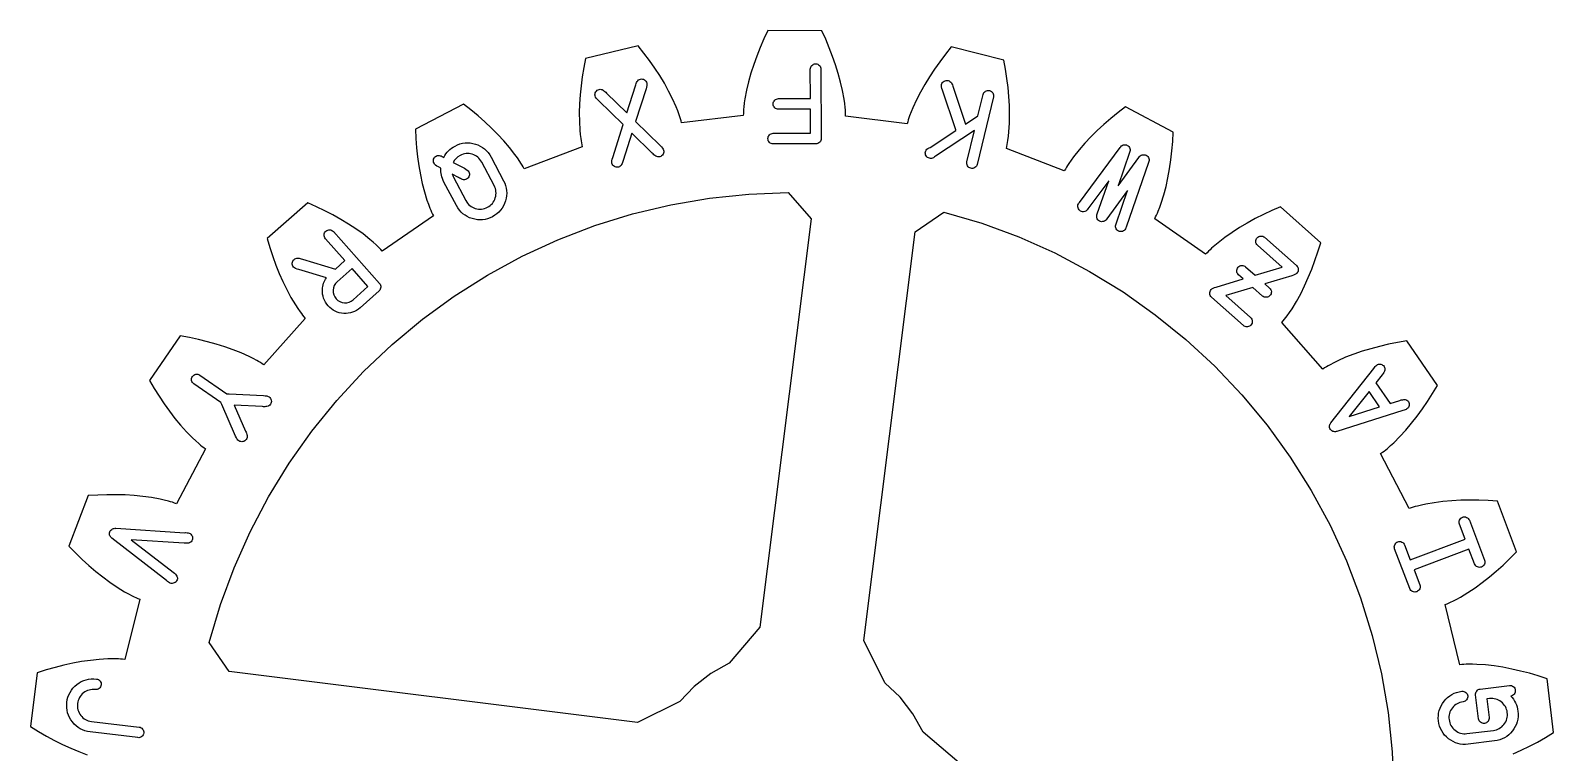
# Model space of a CAD drawing. Extents: x 6 to 255, y 30 to 363.
# Drawn here: x 171.9 to 254.9, y 323.5 to 362.9 of the extents above; entities that cross this region are included whole.
import ezdxf

# ---------------------------------------------------------------- set-up
doc = ezdxf.new("R2010")
doc.units = 0
doc.layers.add('Cut', color=7, linetype='CONTINUOUS')
doc.layers.add('Engrave', color=7, linetype='CONTINUOUS')

msp = doc.modelspace()

# ---------------------------------------------------------------- linework, layer by layer
at = {"layer": 'Cut', "color": 7}
for p, q in [((211.853667, 362.424871), (211.65479, 361.959926)), ((212.067874, 362.889365), (211.853667, 362.424871)), ((215.019419, 362.87764), (212.067853, 362.889365)), ((212.067853, 362.889365), (212.067874, 362.889365)), ((215.23002, 362.411342), (215.019419, 362.87764)), ((215.425289, 361.945044), (215.23002, 362.411342)), ((202.13622, 361.365105), (202.039263, 360.863181)), ((205.004809, 362.060042), (202.13622, 361.365105)), ((205.320483, 361.658232), (205.004809, 362.060042)), ((205.622181, 361.251912), (205.320483, 361.658232)), ((211.471698, 361.49453), (211.30484, 361.028683)), ((211.65479, 361.959926), (211.471698, 361.49453)), ((215.604772, 361.477844), (215.425289, 361.945044)), ((215.767571, 361.011095), (215.604772, 361.477844)), ((221.756858, 361.592839), (221.452456, 361.188775)), ((222.076141, 361.991943), (221.756858, 361.592839)), ((224.938868, 361.274457), (222.076141, 361.991943)), ((202.039263, 360.863181), (201.957187, 360.363962)), ((205.908092, 360.841534), (205.622181, 361.251912)), ((206.177767, 360.427097), (205.908092, 360.841534)), ((211.156022, 360.563288), (211.025244, 360.097892)), ((211.30484, 361.028683), (211.156022, 360.563288)), ((215.913233, 360.544346), (215.767571, 361.011095)), ((216.040405, 360.078048), (215.913233, 360.544346)), ((221.162938, 360.780651), (220.890105, 360.368469)), ((221.452456, 361.188775), (221.162938, 360.780651)), ((225.031768, 360.771631), (224.938868, 361.274457)), ((225.109784, 360.271511), (225.031768, 360.771631)), ((201.890895, 359.868352), (201.840837, 359.376349)), ((201.957187, 360.363962), (201.890895, 359.868352)), ((206.43076, 360.008601), (206.177767, 360.427097)), ((206.665713, 359.586498), (206.43076, 360.008601)), ((211.025244, 360.097892), (210.914306, 359.633398)), ((216.147733, 359.612652), (216.040405, 360.078048)), ((220.633505, 359.952229), (220.395395, 359.531478)), ((220.890105, 360.368469), (220.633505, 359.952229)), ((225.172017, 359.775449), (225.109784, 360.271511)), ((225.218466, 359.282996), (225.172017, 359.775449)), ((195.47634, 358.869916), (192.857585, 357.508453)), ((195.879502, 358.555142), (195.47634, 358.869916)), ((201.807015, 358.888405), (201.791684, 358.405421)), ((201.840837, 359.376349), (201.807015, 358.888405)), ((206.881274, 359.159885), (206.665713, 359.586498)), ((207.074737, 358.729213), (206.881274, 359.159885)), ((210.79074, 358.93846), (210.763232, 358.707566)), ((210.825465, 359.169806), (210.79074, 358.93846)), ((210.914306, 359.633398), (210.825465, 359.169806)), ((216.232065, 359.148159), (216.147733, 359.612652)), ((216.264984, 358.916813), (216.232065, 359.148159)), ((216.290689, 358.685468), (216.264984, 358.916813)), ((220.176676, 359.10712), (219.979606, 358.678252)), ((220.395395, 359.531478), (220.176676, 359.10712)), ((225.248305, 358.795114), (225.218466, 359.282996)), ((196.269588, 358.232702), (195.879502, 358.555142)), ((196.645241, 357.902596), (196.269588, 358.232702)), ((201.791684, 358.405421), (201.795286, 357.927849)), ((207.161773, 358.51275), (207.074737, 358.729213)), ((207.242496, 358.294032), (207.161773, 358.51275)), ((207.279026, 358.184898), (207.242496, 358.294032)), ((207.3142, 358.074412), (207.279026, 358.184898)), ((207.346218, 357.963925), (207.3142, 358.074412)), ((210.737025, 358.248033), (207.37463, 357.852988)), ((210.738872, 358.362578), (210.737025, 358.248033)), ((210.744737, 358.477574), (210.738872, 358.362578)), ((210.752864, 358.592119), (210.744737, 358.477574)), ((210.763232, 358.707566), (210.752864, 358.592119)), ((216.300617, 358.570472), (216.290689, 358.685468)), ((216.307821, 358.455025), (216.300617, 358.570472)), ((216.312324, 358.340029), (216.307821, 358.455025)), ((216.313709, 358.225484), (216.312324, 358.340029)), ((219.672948, 357.804282), (216.313709, 358.225484)), ((219.735181, 358.025255), (219.70226, 357.914769)), ((219.770808, 358.134839), (219.735181, 358.025255)), ((219.808238, 358.244424), (219.770808, 358.134839)), ((219.890314, 358.461789), (219.808238, 358.244424)), ((219.979606, 358.678252), (219.890314, 358.461789)), ((225.260034, 358.31213), (225.248305, 358.795114)), ((225.25283, 357.834558), (225.260034, 358.31213)), ((230.780751, 358.095215), (230.402392, 357.768266)), ((231.173091, 358.414498), (230.780751, 358.095215)), ((231.578509, 358.726115), (231.173091, 358.414498)), ((234.186439, 357.343907), (231.578509, 358.726115)), ((192.857585, 357.508453), (192.883741, 356.997961)), ((197.006463, 357.564823), (196.645241, 357.902596)), ((197.351904, 357.219384), (197.006463, 357.564823)), ((197.681558, 356.865376), (197.351904, 357.219384)), ((201.795286, 357.927849), (201.820088, 357.456591)), ((201.820088, 357.456591), (201.841723, 357.223442)), ((201.841723, 357.223442), (201.870135, 356.992998)), ((207.37463, 357.852988), (207.346218, 357.963925)), ((219.70226, 357.914769), (219.672948, 357.804282)), ((225.200516, 357.130602), (225.223968, 357.3633)), ((225.223968, 357.3633), (225.25283, 357.834558)), ((230.038464, 357.433199), (229.689867, 357.090465)), ((230.402392, 357.768266), (230.038464, 357.433199)), ((234.156225, 356.833414), (234.186439, 357.343907)), ((192.883741, 356.997961), (192.923877, 356.493782)), ((192.923877, 356.493782), (192.977993, 355.996367)), ((197.992725, 356.5028), (197.681558, 356.865376)), ((198.283596, 356.131205), (197.992725, 356.5028)), ((201.954452, 356.54023), (198.784168, 355.352388)), ((201.870135, 356.992998), (201.887267, 356.878454)), ((201.887267, 356.878454), (201.907101, 356.76481)), ((201.907101, 356.76481), (201.929197, 356.652069)), ((201.929197, 356.652069), (201.954452, 356.54023)), ((225.082356, 356.448292), (225.108514, 356.55968)), ((228.242719, 355.234744), (225.082356, 356.448292)), ((225.108514, 356.55968), (225.131511, 356.672421)), ((225.131511, 356.672421), (225.151807, 356.785614)), ((225.151807, 356.785614), (225.170301, 356.900159)), ((225.170301, 356.900159), (225.200516, 357.130602)), ((229.044086, 356.379293), (228.750056, 356.009953)), ((229.357956, 356.739164), (229.044086, 356.379293)), ((229.689867, 357.090465), (229.357956, 356.739164)), ((234.054308, 355.832723), (234.112482, 356.329686)), ((234.112482, 356.329686), (234.156225, 356.833414)), ((192.977993, 355.996367), (193.046539, 355.506619)), ((193.046539, 355.506619), (193.13087, 355.024988)), ((198.420239, 355.941799), (198.283596, 356.131205)), ((198.550117, 355.748786), (198.420239, 355.941799)), ((198.61235, 355.651378), (198.550117, 355.748786)), ((198.672329, 355.552617), (198.61235, 355.651378)), ((198.730053, 355.452953), (198.672329, 355.552617)), ((228.417243, 355.532832), (228.356363, 355.434522)), ((228.479928, 355.629789), (228.417243, 355.532832)), ((228.611609, 355.82145), (228.479928, 355.629789)), ((228.750056, 356.009953), (228.611609, 355.82145)), ((233.981701, 355.343877), (234.054308, 355.832723)), ((193.13087, 355.024988), (193.231435, 354.552377)), ((198.784168, 355.352388), (198.730053, 355.452953)), ((228.298189, 355.335309), (228.242719, 355.234744)), ((228.356363, 355.434522), (228.298189, 355.335309)), ((233.78959, 354.390988), (233.893312, 354.862697)), ((233.893312, 354.862697), (233.981701, 355.343877)), ((193.231435, 354.552377), (193.349136, 354.089236)), ((193.349136, 354.089236), (193.48623, 353.63782)), ((208.895334, 353.750108), (211.032006, 353.973786)), ((211.032006, 353.973786), (213.1786, 354.057214)), ((213.1786, 354.057214), (214.437243, 352.617283)), ((233.527128, 353.478235), (233.66783, 353.9292)), ((233.66783, 353.9292), (233.78959, 354.390988)), ((186.988804, 353.492159), (184.771859, 351.543539)), ((187.455553, 353.282911), (186.988804, 353.492159)), ((187.911027, 353.063291), (187.455553, 353.282911)), ((188.354777, 352.832397), (187.911027, 353.063291)), ((193.48623, 353.63782), (193.562894, 353.416847)), ((193.562894, 353.416847), (193.645871, 353.199482)), ((193.645871, 353.199482), (193.690066, 353.092603)), ((193.690066, 353.092603), (193.736064, 352.987077)), ((204.688732, 352.88651), (206.778052, 353.387081)), ((206.778052, 353.387081), (208.895334, 353.750108)), ((233.319233, 352.934822), (233.363878, 353.0417)), ((233.363878, 353.0417), (233.448661, 353.258164)), ((233.448661, 353.258164), (233.527128, 353.478235)), ((239.554727, 353.075522), (239.097448, 352.85951)), ((240.02328, 353.280711), (239.554727, 353.075522)), ((242.224892, 351.314954), (240.02328, 353.280711)), ((188.78635, 352.59113), (188.354777, 352.832397)), ((189.205297, 352.338139), (188.78635, 352.59113)), ((189.609361, 352.073423), (189.205297, 352.338139)), ((193.836257, 352.780535), (191.042077, 350.868444)), ((193.736064, 352.987077), (193.784847, 352.882904)), ((193.784847, 352.882904), (193.836257, 352.780535)), ((200.630948, 351.481755), (202.636841, 352.25065)), ((202.636841, 352.25065), (204.688732, 352.88651)), ((214.437243, 352.617283), (211.644414, 330.356745)), ((220.105423, 351.90611), (221.680643, 352.99023)), ((221.680643, 352.99023), (223.7402, 352.379172)), ((223.7402, 352.379172), (225.755564, 351.635079)), ((233.170415, 352.623656), (233.222726, 352.725574)), ((235.949262, 350.689466), (233.170415, 352.623656)), ((233.222726, 352.725574), (233.271883, 352.829747)), ((233.271883, 352.829747), (233.319233, 352.934822)), ((238.218517, 352.394114), (237.797768, 352.14473)), ((238.651896, 352.632223), (238.218517, 352.394114)), ((239.097448, 352.85951), (238.651896, 352.632223)), ((184.771859, 351.543539), (184.919325, 351.053791)), ((189.998093, 351.796079), (189.609361, 352.073423)), ((190.369237, 351.504755), (189.998093, 351.796079)), ((190.54782, 351.353231), (190.369237, 351.504755)), ((190.720088, 351.197197), (190.54782, 351.353231)), ((198.679623, 350.583433), (200.630948, 351.481755)), ((217.312592, 329.646024), (220.105423, 351.90611)), ((225.755564, 351.635079), (227.717714, 350.760207)), ((237.000461, 351.608984), (236.627061, 351.320366)), ((237.391447, 351.883171), (237.000461, 351.608984)), ((237.797768, 352.14473), (237.391447, 351.883171)), ((184.919325, 351.053791), (185.078515, 350.573964)), ((185.078515, 350.573964), (185.250333, 350.104059)), ((190.803968, 351.117376), (190.720088, 351.197197)), ((190.885592, 351.036203), (190.803968, 351.117376)), ((190.965413, 350.953225), (190.885592, 351.036203)), ((191.042077, 350.868444), (190.965413, 350.953225)), ((196.79098, 349.559291), (198.679623, 350.583433)), ((227.717714, 350.760207), (229.618531, 349.759064)), ((236.026828, 350.773797), (235.949262, 350.689466)), ((236.106649, 350.856323), (236.026828, 350.773797)), ((236.189175, 350.937046), (236.106649, 350.856323)), ((236.273507, 351.015965), (236.189175, 350.937046)), ((236.447127, 351.170646), (236.273507, 351.015965)), ((236.627061, 351.320366), (236.447127, 351.170646)), ((241.910117, 350.347634), (242.073368, 350.826108)), ((242.073368, 350.826108), (242.224892, 351.314954)), ((185.250333, 350.104059), (185.434777, 349.644976)), ((229.618531, 349.759064), (231.449449, 348.63571)), ((241.547091, 349.421803), (241.734692, 349.879081)), ((241.734692, 349.879081), (241.910117, 350.347634)), ((185.434777, 349.644976), (185.631398, 349.197619)), ((185.631398, 349.197619), (185.841999, 348.762888)), ((194.973589, 348.413389), (196.79098, 349.559291)), ((241.132202, 348.542421), (241.346411, 348.975798)), ((241.346411, 348.975798), (241.547091, 349.421803)), ((185.841999, 348.762888), (186.067481, 348.341236)), ((186.067481, 348.341236), (186.308297, 347.935819)), ((193.23512, 347.151589), (194.973589, 348.413389)), ((231.449449, 348.63571), (233.203702, 347.395104)), ((240.659591, 347.71941), (240.903563, 348.123023)), ((240.903563, 348.123023), (241.132202, 348.542421)), ((186.853062, 347.186765), (184.598237, 344.661812)), ((186.308297, 347.935819), (186.43592, 347.739649)), ((186.43592, 347.739649), (186.568503, 347.548439)), ((186.568503, 347.548439), (186.636599, 347.45509)), ((186.636599, 347.45509), (186.70695, 347.363544)), ((186.70695, 347.363544), (186.778653, 347.274253)), ((186.778653, 347.274253), (186.853062, 347.186765)), ((233.203702, 347.395104), (234.872274, 346.042209)), ((240.256429, 347.150292), (240.327231, 347.241387)), ((240.327231, 347.241387), (240.396227, 347.334285)), ((240.396227, 347.334285), (240.530616, 347.524142)), ((240.530616, 347.524142), (240.659591, 347.71941)), ((191.582784, 345.778401), (193.23512, 347.151589)), ((240.108512, 346.974866), (240.183822, 347.061452)), ((242.343495, 344.431874), (240.108512, 346.974866)), ((240.183822, 347.061452), (240.256429, 347.150292)), ((180.03447, 346.239289), (178.348312, 343.816705)), ((180.538198, 346.147743), (180.03447, 346.239289)), ((181.032907, 346.043119), (180.538198, 346.147743)), ((181.519047, 345.925868), (181.032907, 346.043119)), ((181.995717, 345.794637), (181.519047, 345.925868)), ((182.462466, 345.648975), (181.995717, 345.794637)), ((182.918392, 345.488882), (182.462466, 345.648975)), ((190.023797, 344.300589), (191.582784, 345.778401)), ((234.872274, 346.042209), (236.449297, 344.583337)), ((244.954582, 345.543954), (244.486931, 345.40235)), ((245.432604, 345.671577), (244.954582, 345.543954)), ((245.919648, 345.78522), (245.432604, 345.671577)), ((246.415257, 345.885785), (245.919648, 345.78522)), ((246.919438, 345.972821), (246.415257, 345.885785)), ((248.586204, 343.537159), (246.919438, 345.972821)), ((183.362592, 345.312555), (182.918392, 345.488882)), ((183.792813, 345.11864), (183.362592, 345.312555)), ((184.002061, 345.014467), (183.792813, 345.11864)), ((184.206799, 344.904432), (184.002061, 345.014467)), ((184.307364, 344.846708), (184.206799, 344.904432)), ((184.406125, 344.787181), (184.307364, 344.846708)), ((184.503534, 344.725849), (184.406125, 344.787181)), ((184.598237, 344.661812), (184.503534, 344.725849)), ((242.942376, 344.779568), (242.736735, 344.670886)), ((243.152525, 344.882388), (242.942376, 344.779568)), ((243.584098, 345.073146), (243.152525, 344.882388)), ((244.029652, 345.245866), (243.584098, 345.073146)), ((244.486931, 345.40235), (244.029652, 345.245866)), ((188.564925, 342.723564), (190.023797, 344.300589)), ((236.449297, 344.583337), (237.927109, 343.02435)), ((242.439099, 344.495009), (242.343495, 344.431874)), ((242.536508, 344.555889), (242.439099, 344.495009)), ((242.636172, 344.614515), (242.536508, 344.555889)), ((242.736735, 344.670886), (242.636172, 344.614515)), ((178.348312, 343.816705), (178.608969, 343.377014)), ((178.608969, 343.377014), (178.878646, 342.948597)), ((237.927109, 343.02435), (239.300298, 341.372014)), ((248.049105, 342.673109), (248.322389, 343.099271)), ((248.322389, 343.099271), (248.586204, 343.537159)), ((178.878646, 342.948597), (179.157343, 342.533709)), ((179.157343, 342.533709), (179.44596, 342.131899)), ((187.21203, 341.054994), (188.564925, 342.723564)), ((247.475476, 341.861372), (247.7668, 342.260477)), ((247.7668, 342.260477), (248.049105, 342.673109)), ((179.44596, 342.131899), (179.744499, 341.74452)), ((179.744499, 341.74452), (180.052959, 341.372925)), ((180.052959, 341.372925), (180.372693, 341.017564)), ((239.300298, 341.372014), (240.562097, 339.633544)), ((246.862164, 341.106908), (247.173781, 341.476248)), ((247.173781, 341.476248), (247.475476, 341.861372)), ((180.372693, 341.017564), (180.703702, 340.681595)), ((180.703702, 340.681595), (180.874166, 340.521503)), ((185.971424, 339.300739), (187.21203, 341.054994)), ((246.206009, 340.42099), (246.540175, 340.754253)), ((246.540175, 340.754253), (246.862164, 341.106908)), ((181.412168, 340.084517), (179.827025, 337.093265)), ((180.874166, 340.521503), (181.04869, 340.367724)), ((181.04869, 340.367724), (181.13753, 340.293765)), ((181.13753, 340.293765), (181.227272, 340.22116)), ((181.227272, 340.22116), (181.318818, 340.151711)), ((181.318818, 340.151711), (181.412168, 340.084517)), ((245.493033, 339.829775), (245.586834, 339.895616)), ((247.054274, 336.825896), (245.493033, 339.829775)), ((245.586834, 339.895616), (245.678381, 339.964614)), ((245.678381, 339.964614), (245.769476, 340.036317)), ((245.769476, 340.036317), (245.858767, 340.109824)), ((245.858767, 340.109824), (246.034191, 340.262251)), ((246.034191, 340.262251), (246.206009, 340.42099)), ((184.84807, 337.469821), (185.971424, 339.300739)), ((240.562097, 339.633544), (241.707999, 337.816153)), ((175.018385, 337.532909), (173.960871, 334.777514)), ((175.528877, 337.564477), (175.018385, 337.532909)), ((176.034409, 337.581609), (175.528877, 337.564477)), ((176.534529, 337.583918), (176.034409, 337.581609)), ((177.028787, 337.570388), (176.534529, 337.583918)), ((177.516731, 337.541076), (177.028787, 337.570388)), ((177.997911, 337.494627), (177.516731, 337.541076)), ((178.470973, 337.429688), (177.997911, 337.494627)), ((178.935467, 337.344453), (178.470973, 337.429688)), ((179.163655, 337.293044), (178.935467, 337.344453)), ((179.388687, 337.235321), (179.163655, 337.293044)), ((179.500075, 337.203303), (179.388687, 337.235321)), ((183.846927, 335.569003), (184.84807, 337.469821)), ((241.707999, 337.816153), (242.731691, 335.927513)), ((248.886546, 337.212374), (248.413033, 337.151041)), ((249.368177, 337.255216), (248.886546, 337.212374)), ((249.856121, 337.280469), (249.368177, 337.255216)), ((250.350377, 337.289935), (249.856121, 337.280469)), ((250.850499, 337.283609), (250.350377, 337.289935)), ((251.35603, 337.262874), (250.850499, 337.283609)), ((251.86607, 337.227247), (251.35603, 337.262874)), ((252.901937, 334.463283), (251.86607, 337.227247)), ((179.610111, 337.169479), (179.500075, 337.203303)), ((179.719244, 337.132951), (179.610111, 337.169479)), ((179.827025, 337.093265), (179.719244, 337.132951)), ((247.162505, 336.864229), (247.054274, 336.825896)), ((247.27164, 336.899854), (247.162505, 336.864229)), ((247.382125, 336.933227), (247.27164, 336.899854)), ((247.493513, 336.963892), (247.382125, 336.933227)), ((247.719447, 337.020263), (247.493513, 336.963892)), ((247.948088, 337.069868), (247.719447, 337.020263)), ((248.413033, 337.151041), (247.948088, 337.069868)), ((182.972506, 333.606854), (183.846927, 335.569003)), ((242.731691, 335.927513), (243.630465, 333.976185)), ((173.960871, 334.777514), (174.318937, 334.412232)), ((174.318937, 334.412232), (174.683317, 334.061382)), ((174.683317, 334.061382), (175.053559, 333.72496)), ((243.630465, 333.976185), (244.399358, 331.970293)), ((252.17408, 333.753014), (252.540715, 334.101158)), ((252.540715, 334.101158), (252.901937, 334.463283)), ((175.053559, 333.72496), (175.429664, 333.404324)), ((175.429664, 333.404324), (175.812083, 333.099472)), ((175.812083, 333.099472), (176.200814, 332.812207)), ((182.227962, 331.591492), (182.972506, 333.606854)), ((251.037197, 332.800123), (251.421871, 333.101818)), ((251.421871, 333.101818), (251.80068, 333.41975)), ((251.80068, 333.41975), (252.17408, 333.753014)), ((176.200814, 332.812207), (176.59586, 332.543883)), ((176.59586, 332.543883), (176.998121, 332.296755)), ((176.998121, 332.296755), (177.201957, 332.182208)), ((249.844845, 332.006877), (250.24891, 332.250849)), ((250.24891, 332.250849), (250.64621, 332.516017)), ((250.64621, 332.516017), (251.037197, 332.800123)), ((177.828347, 331.886827), (177.005335, 328.602899)), ((177.201957, 332.182208), (177.408048, 332.074879)), ((177.408048, 332.074879), (177.51177, 332.023921)), ((177.51177, 332.023921), (177.616844, 331.975216)), ((177.616844, 331.975216), (177.72192, 331.929668)), ((177.72192, 331.929668), (177.828347, 331.886827)), ((181.616904, 329.531935), (182.227962, 331.591492)), ((244.399358, 331.970293), (245.035219, 329.918404)), ((249.011011, 331.603713), (249.117889, 331.645202)), ((249.808317, 328.313022), (249.011011, 331.603713)), ((249.117889, 331.645202), (249.223867, 331.690298)), ((249.223867, 331.690298), (249.32894, 331.738103)), ((249.32894, 331.738103), (249.433115, 331.787708)), ((249.433115, 331.787708), (249.640107, 331.893684)), ((249.640107, 331.893684), (249.844845, 332.006877)), ((211.644414, 330.356745), (209.959607, 328.40046)), ((245.035219, 329.918404), (245.53579, 327.829082)), ((182.701024, 327.956713), (181.616904, 329.531935)), ((218.461652, 327.333927), (217.312592, 329.646024)), ((173.205955, 328.16959), (172.719363, 328.032044)), ((173.691193, 328.29135), (173.205955, 328.16959)), ((174.174177, 328.396875), (173.691193, 328.29135)), ((174.655357, 328.484813), (174.174177, 328.396875)), ((175.133379, 328.555164), (174.655357, 328.484813)), ((175.608697, 328.605222), (175.133379, 328.555164)), ((176.079504, 328.633631), (175.608697, 328.605222)), ((176.313555, 328.638134), (176.079504, 328.633631)), ((176.545802, 328.635825), (176.313555, 328.638134)), ((176.661249, 328.631761), (176.545802, 328.635825)), ((176.776696, 328.624996), (176.661249, 328.631761)), ((176.891241, 328.615529), (176.776696, 328.624996)), ((177.005335, 328.602899), (176.891241, 328.615529)), ((209.959607, 328.40046), (208.967033, 327.836303)), ((249.922412, 328.32519), (249.808317, 328.313022)), ((250.036956, 328.333317), (249.922412, 328.32519)), ((250.152403, 328.339182), (250.036956, 328.333317)), ((250.26785, 328.342345), (250.152403, 328.339182)), ((250.500547, 328.342807), (250.26785, 328.342345)), ((250.734147, 328.336042), (250.500547, 328.342807)), ((251.204954, 328.304023), (250.734147, 328.336042)), ((251.67982, 328.250359), (251.204954, 328.304023)), ((252.157393, 328.176399), (251.67982, 328.250359)), ((252.637671, 328.084404), (252.157393, 328.176399)), ((253.119752, 327.975269), (252.637671, 328.084404)), ((172.231419, 327.879167), (171.863882, 324.950601)), ((172.719363, 328.032044), (172.231419, 327.879167)), ((204.961109, 325.163884), (182.701024, 327.956713)), ((208.967033, 327.836303), (208.065555, 327.135502)), ((219.284213, 326.541581), (218.461652, 327.333927)), ((245.53579, 327.829082), (245.898818, 325.711801)), ((253.60409, 327.84945), (253.119752, 327.975269)), ((254.089327, 327.708298), (253.60409, 327.84945)), ((254.576371, 327.551361), (254.089327, 327.708298)), ((254.920456, 324.619639), (254.576371, 327.551361)), ((208.065555, 327.135502), (207.27366, 326.312942)), ((219.985011, 325.640101), (219.284213, 326.541581)), ((207.27366, 326.312942), (204.961109, 325.163884)), ((220.549168, 324.647526), (219.985011, 325.640101)), ((245.898818, 325.711801), (246.122494, 323.575128)), ((171.863882, 324.950601), (172.299063, 324.681826)), ((172.299063, 324.681826), (172.7365, 324.428383)), ((172.7365, 324.428383), (173.176641, 324.190273)), ((173.176641, 324.190273), (173.618587, 323.96885)), ((173.618587, 323.96885), (174.063239, 323.764562)), ((222.505455, 322.962722), (220.549168, 324.647526)), ((253.601383, 323.870133), (254.043781, 324.104636)), ((254.043781, 324.104636), (254.48347, 324.354471)), ((254.48347, 324.354471), (254.920456, 324.619639)), ((174.063239, 323.764562), (174.509243, 323.578764)), ((174.509243, 323.578764), (174.957051, 323.412808)), ((246.122494, 323.575128), (246.205472, 321.428533)), ((252.71208, 323.451638), (253.157634, 323.652317)), ((253.157634, 323.652317), (253.601383, 323.870133))]:
    msp.add_line(p, q, dxfattribs=at)
at = {"layer": 'Engrave', "color": 5}
for p, q in [((214.391716, 360.778873), (214.391732, 360.778888)), ((214.396796, 359.180143), (214.391716, 360.778873)), ((214.973082, 360.780727), (214.985068, 357.001905)), ((204.385661, 358.393646), (204.855863, 359.871117)), ((205.433892, 359.715757), (204.864853, 357.926011)), ((222.314383, 357.519987), (221.597966, 359.635881)), ((222.174728, 359.796025), (222.856398, 357.784171)), ((204.182334, 357.755709), (202.839193, 359.068325)), ((203.276477, 359.477028), (204.385661, 358.393646)), ((212.652726, 359.174608), (214.396796, 359.180143)), ((224.379028, 359.265291), (223.494504, 355.591431)), ((223.531453, 358.228562), (223.813822, 359.40137)), ((214.398637, 358.59879), (212.654567, 358.593257)), ((214.402791, 357.290737), (214.398637, 358.59879)), ((222.856382, 357.78415), (223.531453, 358.228562)), ((203.613292, 355.965963), (204.182334, 357.755709)), ((204.661523, 357.288077), (204.191324, 355.810603)), ((205.77071, 356.204692), (204.661523, 357.288077)), ((204.864853, 357.926011), (206.207995, 356.613395)), ((212.368042, 357.284282), (214.402791, 357.290737)), ((220.920188, 356.510221), (222.334809, 357.443318)), ((223.34162, 357.440094), (221.209854, 356.03684)), ((222.856398, 357.784171), (222.856382, 357.78415)), ((222.929296, 355.72751), (223.34162, 357.440094)), ((214.695309, 356.710309), (212.369881, 356.702932)), ((229.06501, 353.507392), (231.285803, 356.506714)), ((194.404665, 355.973681), (194.404673, 355.97368)), ((194.9182, 355.69961), (195.527691, 355.380974)), ((197.149288, 354.430631), (196.469113, 355.71505)), ((196.982884, 355.987121), (197.663059, 354.702702)), ((231.800146, 356.235739), (231.175298, 354.426054)), ((231.175298, 354.426054), (232.314493, 355.964765)), ((232.828838, 355.69379), (231.61099, 352.166063)), ((194.244256, 355.382187), (194.108697, 355.451836)), ((194.860383, 355.057203), (194.860396, 355.057205)), ((195.201325, 354.879224), (194.860383, 355.057203)), ((194.92781, 354.89884), (195.607985, 353.614421)), ((230.662326, 354.699605), (229.524485, 353.163467)), ((230.03883, 352.892492), (230.662326, 354.699605)), ((195.094222, 353.342351), (194.414044, 354.62677)), ((231.691005, 354.157654), (230.553164, 352.621516)), ((231.067512, 352.35054), (231.691005, 354.157654)), ((189.013221, 350.345657), (187.950215, 351.539802)), ((188.384449, 351.926356), (190.897012, 349.103831)), ((239.16578, 351.614078), (240.904971, 350.070422)), ((240.123395, 349.986817), (238.779867, 351.179293)), ((188.003177, 349.403727), (186.493401, 349.853807)), ((186.690934, 350.418823), (188.492143, 349.88181)), ((188.49214, 349.881799), (189.013221, 350.345657)), ((188.492143, 349.88181), (188.49214, 349.881799)), ((189.399772, 349.911422), (188.58558, 349.186643)), ((190.269505, 348.934393), (189.399772, 349.911422)), ((238.128952, 350.008022), (238.652883, 349.542995)), ((238.652891, 349.543012), (240.123395, 349.986817)), ((189.455313, 348.209618), (190.269505, 348.934393)), ((236.526892, 348.903674), (237.997394, 349.347479)), ((238.523507, 348.880518), (237.053006, 348.436713)), ((237.997394, 349.347479), (237.743036, 349.573239)), ((239.04744, 348.415494), (238.523507, 348.880518)), ((238.652883, 349.542995), (238.652891, 349.543012)), ((240.649498, 349.51985), (239.178996, 349.076045)), ((239.178996, 349.076045), (239.433354, 348.850285)), ((189.455311, 348.209607), (189.455313, 348.209618)), ((190.873173, 348.693441), (189.841867, 347.77539)), ((238.01062, 346.809446), (236.271424, 348.353104)), ((237.053006, 348.436713), (238.396531, 347.24424)), ((181.103026, 344.101067), (182.577832, 343.085611)), ((242.781089, 341.511015), (245.11735, 344.469719)), ((245.574939, 344.114677), (245.235539, 343.685574)), ((182.24814, 342.606777), (180.773334, 343.622233)), ((182.577832, 343.085611), (182.577824, 343.085608)), ((182.577824, 343.085608), (182.693844, 343.079837)), ((182.693844, 343.079837), (184.569467, 342.984803)), ((244.858114, 343.209092), (243.778285, 341.847358)), ((245.433492, 342.377107), (244.858114, 343.209092)), ((245.235539, 343.685574), (246.012636, 342.561913)), ((182.294921, 342.500451), (182.24814, 342.606777)), ((183.052884, 340.782173), (182.294921, 342.500451)), ((184.512159, 342.389004), (182.963637, 342.467041)), ((182.963637, 342.467041), (183.589017, 341.048272)), ((243.778285, 341.847358), (245.433492, 342.377107)), ((246.012504, 342.561949), (246.533778, 342.728069)), ((246.012636, 342.561913), (246.012504, 342.561949)), ((242.784344, 341.506221), (242.781089, 341.511015)), ((246.704503, 342.174553), (243.111662, 341.032831)), ((243.111662, 341.032831), (243.108408, 341.03762)), ((176.191788, 335.564518), (176.191658, 335.564555)), ((176.509793, 335.748991), (176.51191, 335.754415)), ((176.51191, 335.754415), (180.274214, 335.51544)), ((250.09825, 335.168437), (249.788142, 335.983478)), ((250.331483, 336.190244), (251.158528, 334.016843)), ((176.306678, 335.210476), (176.308795, 335.2159)), ((179.289098, 332.904572), (176.306678, 335.210476)), ((180.242421, 334.937138), (177.35573, 335.125346)), ((177.35573, 335.125346), (179.647246, 333.359745)), ((246.799716, 334.846301), (247.109824, 334.03126)), ((247.109824, 334.03126), (250.09825, 335.168437)), ((247.083415, 332.466133), (246.25637, 334.639534)), ((250.305099, 334.625099), (247.31667, 333.487922)), ((250.615166, 333.810092), (250.305099, 334.625099)), ((247.31667, 333.487922), (247.626777, 332.672881)), ((175.464866, 327.538602), (175.464858, 327.53862)), ((250.82904, 325.372257), (250.671337, 326.670777)), ((250.924853, 326.99438), (252.511933, 327.187122)), ((251.427781, 326.469823), (251.283504, 326.452307)), ((251.283504, 326.452307), (251.406159, 325.442348)), ((175.189335, 325.229551), (177.787024, 324.919584)), ((177.718148, 324.342306), (175.120456, 324.652278)), ((250.195252, 324.563241), (251.638051, 324.738466)), ((251.708139, 324.161347), (250.265342, 323.986121))]:
    msp.add_line(p, q, dxfattribs=at)
for points in [[(214.391732, 360.778888), (214.391555, 360.858341), (214.420405, 360.927228), (214.478282, 360.985549)], [(214.478282, 360.985549), (214.534301, 361.041925), (214.602037, 361.070237), (214.68149, 361.070485)], [(214.68149, 361.070485), (214.760943, 361.070732), (214.829826, 361.042851), (214.88814, 360.986843)], [(214.88814, 360.986843), (214.944521, 360.928885), (214.972835, 360.86018), (214.973082, 360.780727)], [(202.69065, 359.543563), (202.731572, 359.611695), (202.790577, 359.655379), (202.867664, 359.674614)], [(202.867664, 359.674614), (202.944752, 359.693856), (203.018302, 359.683248), (203.088316, 359.64279)], [(203.088316, 359.64279), (203.156917, 359.599989), (203.219638, 359.544735), (203.276477, 359.477028)], [(204.855863, 359.871117), (204.87423, 359.957589), (204.904579, 360.036066), (204.946911, 360.106547)], [(204.946911, 360.106547), (204.987831, 360.174678), (205.046836, 360.218362), (205.123925, 360.237599)], [(205.123925, 360.237599), (205.201012, 360.25684), (205.274564, 360.246232), (205.34458, 360.205775)], [(205.34458, 360.205775), (205.413179, 360.162973), (205.457096, 360.103028), (205.476332, 360.025938)], [(205.476332, 360.025938), (205.495574, 359.948851), (205.481428, 359.845457), (205.433892, 359.715757)], [(221.597966, 359.635881), (221.549348, 359.765175), (221.534347, 359.868449), (221.552965, 359.9457)], [(221.552965, 359.9457), (221.571564, 360.022946), (221.615927, 360.083026), (221.686056, 360.125938)], [(221.686056, 360.125938), (221.753848, 360.167422), (221.826366, 360.178864), (221.903612, 360.160266)], [(221.903612, 360.160266), (221.980857, 360.141667), (222.041162, 360.098246), (222.084529, 360.030001)], [(222.084529, 360.030001), (222.125561, 359.960327), (222.155627, 359.882335), (222.174728, 359.796025)], [(202.656006, 359.322207), (202.636765, 359.399294), (202.648313, 359.47308), (202.69065, 359.543563)], [(202.839193, 359.068325), (202.736303, 359.160492), (202.675241, 359.245119), (202.656006, 359.322207)], [(212.362968, 358.883014), (212.362791, 358.962466), (212.39164, 359.031352), (212.449515, 359.089672)], [(212.450814, 358.679816), (212.392502, 358.735829), (212.36322, 358.803561), (212.362968, 358.883014)], [(212.449515, 359.089672), (212.505536, 359.146048), (212.573273, 359.17436), (212.652726, 359.174608)], [(223.813822, 359.40137), (223.832417, 359.478615), (223.87678, 359.538694), (223.94691, 359.581607)], [(223.94691, 359.581607), (224.014702, 359.623091), (224.087219, 359.634533), (224.164464, 359.615934)], [(224.164464, 359.615934), (224.24171, 359.597336), (224.302015, 359.553915), (224.34538, 359.48567)], [(224.34538, 359.48567), (224.386414, 359.415995), (224.397629, 359.342536), (224.379028, 359.265291)], [(212.654567, 358.593257), (212.575117, 358.59301), (212.507199, 358.621863), (212.450814, 358.679816)], [(212.078284, 356.992687), (212.078107, 357.07214), (212.106958, 357.141026), (212.164834, 357.199346)], [(212.164834, 357.199346), (212.220852, 357.255723), (212.288588, 357.284035), (212.368042, 357.284282)], [(222.334809, 357.443318), (222.326625, 357.467223), (222.319816, 357.492779), (222.314383, 357.519987)], [(194.404673, 355.97368), (194.538028, 356.23946), (194.742567, 356.445355), (195.018289, 356.591365)], [(195.018289, 356.591365), (195.37279, 356.779093), (195.742117, 356.814598), (196.126269, 356.697879)], [(196.126269, 356.697879), (196.509618, 356.57854), (196.795157, 356.341621), (196.982884, 355.987121)], [(206.207995, 356.613395), (206.310884, 356.521228), (206.371945, 356.436601), (206.391179, 356.359513)], [(206.391179, 356.359513), (206.410421, 356.282426), (206.399578, 356.209815), (206.358651, 356.141681)], [(212.166131, 356.789489), (212.107817, 356.845502), (212.078534, 356.913235), (212.078284, 356.992687)], [(212.369881, 356.702932), (212.290428, 356.702685), (212.222512, 356.731538), (212.166131, 356.789489)], [(214.901417, 356.798164), (214.843464, 356.739842), (214.774762, 356.710557), (214.695309, 356.710309)], [(214.985068, 357.001905), (214.985244, 356.922453), (214.957361, 356.854539), (214.901417, 356.798164)], [(220.668461, 356.271832), (220.687057, 356.349078), (220.730251, 356.408443), (220.798043, 356.449926)], [(220.798043, 356.449926), (220.847134, 356.479964), (220.887849, 356.500062), (220.920188, 356.510221)], [(231.285803, 356.506714), (231.322836, 356.577009), (231.380618, 356.624324), (231.459148, 356.64866)], [(231.459148, 356.64866), (231.535062, 356.672192), (231.608167, 356.665439), (231.678461, 356.628401)], [(231.678461, 356.628401), (231.748756, 356.591367), (231.796522, 356.534442), (231.821762, 356.457625)], [(231.821762, 356.457625), (231.844384, 356.379995), (231.837178, 356.306033), (231.800146, 356.235739)], [(193.869905, 355.654307), (193.832726, 355.724524), (193.826217, 355.798922), (193.850379, 355.877503)], [(193.850379, 355.877503), (193.873741, 355.953469), (193.92053, 356.010043), (193.990745, 356.047226)], [(194.108697, 355.451836), (193.986685, 355.516602), (193.907088, 355.584092), (193.869905, 355.654307)], [(193.990745, 356.047226), (194.060962, 356.084406), (194.134506, 356.090458), (194.211376, 356.065384)], [(194.211376, 356.065384), (194.278575, 356.04615), (194.343005, 356.015582), (194.404665, 355.973681)], [(195.290358, 356.077597), (195.122527, 355.988719), (194.998474, 355.862724), (194.9182, 355.69961)], [(195.95466, 356.139933), (195.724148, 356.210831), (195.502714, 356.190052), (195.290358, 356.077597)], [(196.469113, 355.71505), (196.356658, 355.927407), (196.185174, 356.069035), (195.95466, 356.139933)], [(203.570855, 355.655782), (203.551613, 355.732869), (203.565759, 355.836263), (203.613292, 355.965963)], [(203.704727, 355.47947), (203.634713, 355.519923), (203.590089, 355.578694), (203.570855, 355.655782)], [(204.10239, 355.578697), (204.06006, 355.508216), (204.00035, 355.463359), (203.923259, 355.444124)], [(204.191324, 355.810603), (204.172957, 355.724131), (204.143312, 355.646829), (204.10239, 355.578697)], [(205.960987, 356.042455), (205.890975, 356.082908), (205.827549, 356.136987), (205.77071, 356.204692)], [(206.179523, 356.007108), (206.102435, 355.987866), (206.02959, 355.999649), (205.960987, 356.042455)], [(206.358651, 356.141681), (206.316319, 356.0712), (206.25661, 356.026342), (206.179523, 356.007108)], [(220.705613, 356.053599), (220.662255, 356.121847), (220.649871, 356.194592), (220.668461, 356.271832)], [(220.883024, 355.921189), (220.805778, 355.939787), (220.746641, 355.983924), (220.705613, 356.053599)], [(221.100578, 355.955516), (221.032788, 355.914033), (220.96027, 355.902591), (220.883024, 355.921189)], [(221.209854, 356.03684), (221.176744, 356.006939), (221.140319, 355.979831), (221.100578, 355.955516)], [(222.966452, 355.509275), (222.923076, 355.577518), (222.910691, 355.650263), (222.929296, 355.72751)], [(223.14386, 355.376866), (223.066616, 355.395465), (223.00748, 355.439601), (222.966452, 355.509275)], [(223.494504, 355.591431), (223.475906, 355.514186), (223.432712, 355.454821), (223.364922, 355.413337)], [(232.314493, 355.964765), (232.351527, 356.035058), (232.40931, 356.082374), (232.48784, 356.106711)], [(232.48784, 356.106711), (232.563754, 356.130244), (232.636859, 356.12349), (232.707153, 356.08645)], [(232.707153, 356.08645), (232.777448, 356.049418), (232.825215, 355.992493), (232.850454, 355.915674)], [(232.850454, 355.915674), (232.873074, 355.838045), (232.865869, 355.764084), (232.828838, 355.69379)], [(194.414044, 354.62677), (194.284358, 354.871667), (194.227762, 355.123473), (194.244256, 355.382187)], [(194.860396, 355.057205), (194.877224, 355.00472), (194.899695, 354.951931), (194.92781, 354.89884)], [(195.424991, 354.767424), (195.347314, 354.789882), (195.272759, 354.827149), (195.201325, 354.879224)], [(195.645619, 354.785583), (195.575404, 354.748404), (195.501861, 354.742351), (195.424991, 354.767424)], [(195.527691, 355.380974), (195.649701, 355.316208), (195.729298, 355.248718), (195.766481, 355.178503)], [(195.787197, 354.959234), (195.763027, 354.88065), (195.715834, 354.822766), (195.645619, 354.785583)], [(195.766481, 355.178503), (195.80366, 355.108286), (195.810565, 355.035197), (195.787197, 354.959234)], [(197.663059, 354.702702), (197.850786, 354.348203), (197.885837, 353.979733), (197.768212, 353.597291)], [(203.923259, 355.444124), (203.846172, 355.424882), (203.773328, 355.436664), (203.704727, 355.47947)], [(223.364922, 355.413337), (223.29479, 355.370432), (223.221102, 355.358274), (223.14386, 355.376866)], [(197.211624, 353.766326), (197.282524, 353.996839), (197.261745, 354.218273), (197.149288, 354.430631)], [(195.952041, 352.635524), (195.567889, 352.752242), (195.281949, 352.987851), (195.094222, 353.342351)], [(195.607985, 353.614421), (195.720439, 353.402063), (195.891923, 353.260436), (196.122435, 353.189538)], [(196.122435, 353.189538), (196.352949, 353.11864), (196.574385, 353.139418), (196.786743, 353.251874)], [(196.786743, 353.251874), (196.999099, 353.36433), (197.140726, 353.535815), (197.211624, 353.766326)], [(197.768212, 353.597291), (197.649781, 353.21223), (197.413315, 352.925835), (197.058814, 352.738107)], [(228.992451, 353.213774), (228.967213, 353.290594), (228.973113, 353.364149), (229.010151, 353.434441)], [(229.131825, 353.041782), (229.061531, 353.078816), (229.015073, 353.136146), (228.992451, 353.213774)], [(229.010151, 353.434441), (229.025497, 353.463588), (229.043783, 353.487905), (229.06501, 353.507392)], [(229.355065, 353.022737), (229.276535, 352.998395), (229.202122, 353.004743), (229.131825, 353.041782)], [(229.524485, 353.163467), (229.487453, 353.093173), (229.430979, 353.046263), (229.355065, 353.022737)], [(197.058814, 352.738107), (196.704315, 352.550379), (196.33539, 352.516185), (195.952041, 352.635524)], [(230.02113, 352.671825), (229.995892, 352.748643), (230.001792, 352.822198), (230.03883, 352.892492)], [(230.160504, 352.499833), (230.09021, 352.536865), (230.043751, 352.594195), (230.02113, 352.671825)], [(230.383744, 352.480785), (230.305215, 352.456443), (230.230802, 352.462792), (230.160504, 352.499833)], [(230.553164, 352.621516), (230.516131, 352.551223), (230.459658, 352.504313), (230.383744, 352.480785)], [(231.049811, 352.129873), (231.024573, 352.206693), (231.030473, 352.280248), (231.067512, 352.35054)], [(231.61099, 352.166063), (231.606915, 352.137542), (231.5972, 352.10871), (231.581846, 352.079567)], [(187.950215, 351.539802), (187.897385, 351.599148), (187.873356, 351.66986), (187.878127, 351.751939)], [(187.878127, 351.751939), (187.882731, 351.831281), (187.914708, 351.897366), (187.974059, 351.950195)], [(187.974059, 351.950195), (188.033404, 352.003023), (188.103471, 352.027778), (188.18426, 352.02446)], [(188.18426, 352.02446), (188.264891, 352.018403), (188.331621, 351.985702), (188.384449, 351.926356)], [(231.189186, 351.957881), (231.118893, 351.994915), (231.072435, 352.052246), (231.049811, 352.129873)], [(231.412425, 351.938836), (231.333895, 351.914494), (231.259482, 351.920842), (231.189186, 351.957881)], [(231.581846, 352.079567), (231.544813, 352.009272), (231.488339, 351.962362), (231.412425, 351.938836)], [(238.685567, 351.37958), (238.679393, 351.460202), (238.702678, 351.530224), (238.75542, 351.589647)], [(238.779867, 351.179293), (238.720445, 351.232033), (238.689012, 351.298796), (238.685567, 351.37958)], [(238.75542, 351.589647), (238.808162, 351.649069), (238.87557, 351.68122), (238.957643, 351.686102)], [(238.957643, 351.686102), (239.036979, 351.690829), (239.106359, 351.666821), (239.16578, 351.614078)], [(186.213279, 349.993616), (186.16045, 350.052961), (186.13642, 350.123672), (186.141188, 350.20575)], [(186.141188, 350.20575), (186.145791, 350.285093), (186.177769, 350.351178), (186.23712, 350.404005)], [(186.493401, 349.853807), (186.359481, 349.887667), (186.266107, 349.93427), (186.213279, 349.993616)], [(186.23712, 350.404005), (186.296466, 350.456834), (186.366534, 350.48159), (186.447324, 350.478271)], [(186.447324, 350.478271), (186.527953, 350.472214), (186.609156, 350.452398), (186.690934, 350.418823)], [(237.648739, 349.773524), (237.642565, 349.854148), (237.665849, 349.92417), (237.718589, 349.983591)], [(237.743036, 349.573239), (237.683615, 349.62598), (237.652182, 349.692741), (237.648739, 349.773524)], [(237.718589, 349.983591), (237.771333, 350.043014), (237.838741, 350.075165), (237.920813, 350.080045)], [(237.920813, 350.080045), (238.000149, 350.08477), (238.069529, 350.060763), (238.128952, 350.008022)], [(240.904971, 350.070422), (240.964395, 350.01768), (240.997194, 349.950998), (241.00337, 349.870377)], [(241.00337, 349.870377), (241.006809, 349.789592), (240.982158, 349.719488), (240.929416, 349.660065)], [(187.787105, 348.767734), (187.801093, 349.008497), (187.873117, 349.220495), (188.003177, 349.403727)], [(188.58558, 349.186643), (188.450967, 349.066814), (188.378415, 348.916614), (188.367924, 348.736042)], [(190.969344, 348.895801), (190.964581, 348.813723), (190.932524, 348.74627), (190.873173, 348.693441)], [(190.897012, 349.103831), (190.949841, 349.044487), (190.973951, 348.975143), (190.969344, 348.895801)], [(236.246976, 348.763458), (236.299717, 348.822879), (236.393022, 348.869618), (236.526892, 348.903674)], [(239.433354, 348.850285), (239.492775, 348.797542), (239.525574, 348.730861), (239.531749, 348.65024)], [(240.929416, 349.660065), (240.876672, 349.600642), (240.783366, 349.553904), (240.649498, 349.51985)], [(188.097702, 347.876722), (187.870928, 348.131473), (187.767395, 348.428477), (187.787105, 348.767734)], [(188.367924, 348.736042), (188.357428, 348.555469), (188.412096, 348.397876), (188.531926, 348.263261)], [(188.531926, 348.263261), (188.651755, 348.128649), (188.801957, 348.056097), (188.982529, 348.045606)], [(188.982529, 348.045606), (189.163102, 348.035114), (189.320696, 348.089781), (189.455311, 348.209607)], [(236.177124, 348.553392), (236.17095, 348.634013), (236.194234, 348.704035), (236.246976, 348.763458)], [(236.271424, 348.353104), (236.212002, 348.405845), (236.180569, 348.472608), (236.177124, 348.553392)], [(239.259678, 348.343712), (239.177608, 348.338824), (239.106862, 348.362751), (239.04744, 348.415494)], [(239.457796, 348.439929), (239.405055, 348.380506), (239.339016, 348.348433), (239.259678, 348.343712)], [(239.531749, 348.65024), (239.535189, 348.569455), (239.510538, 348.499352), (239.457796, 348.439929)], [(188.948919, 347.466963), (188.608215, 347.485385), (188.324476, 347.621971), (188.097702, 347.876722)], [(189.841867, 347.77539), (189.587116, 347.548614), (189.289466, 347.445805), (188.948919, 347.466963)], [(238.396531, 347.24424), (238.455954, 347.191497), (238.488754, 347.124816), (238.494929, 347.044195)], [(238.222858, 346.737667), (238.140786, 346.732779), (238.07004, 346.756705), (238.01062, 346.809446)], [(238.420976, 346.833884), (238.368234, 346.774461), (238.302195, 346.742389), (238.222858, 346.737667)], [(238.494929, 347.044195), (238.498369, 346.96341), (238.473718, 346.893307), (238.420976, 346.833884)], [(245.275544, 344.649805), (245.340891, 344.694999), (245.414006, 344.710221), (245.494889, 344.695472)], [(245.494889, 344.695472), (245.573077, 344.681218), (245.634767, 344.641417), (245.67996, 344.576069)], [(180.652801, 343.811101), (180.63839, 343.889258), (180.653711, 343.961057), (180.698764, 344.026498)], [(180.698764, 344.026498), (180.743821, 344.091938), (180.805978, 344.132665), (180.885234, 344.148677)], [(180.885234, 344.148677), (180.96499, 344.161989), (181.037588, 344.146119), (181.103026, 344.101067)], [(245.11735, 344.469719), (245.168621, 344.552299), (245.221352, 344.612328), (245.275544, 344.649805)], [(245.71975, 344.370328), (245.69839, 344.299009), (245.650119, 344.213792), (245.574939, 344.114677)], [(245.67996, 344.576069), (245.72515, 344.510721), (245.738414, 344.44214), (245.71975, 344.370328)], [(180.773334, 343.622233), (180.707892, 343.667292), (180.667714, 343.730248), (180.652801, 343.811101)], [(184.762174, 342.393322), (184.682917, 342.377311), (184.599579, 342.375871), (184.512159, 342.389004)], [(184.569467, 342.984803), (184.707596, 342.983815), (184.809381, 342.960788), (184.874823, 342.915723)], [(184.949393, 342.511458), (184.904335, 342.446018), (184.841928, 342.406639), (184.762174, 342.393322)], [(184.874823, 342.915723), (184.940263, 342.870664), (184.980191, 342.809055), (184.994608, 342.730898)], [(184.994608, 342.730898), (185.00953, 342.650045), (184.994459, 342.576899), (184.949393, 342.511458)], [(246.533778, 342.728069), (246.653045, 342.763436), (246.750366, 342.777728), (246.82574, 342.770943)], [(246.928806, 342.259075), (246.874618, 342.221596), (246.79985, 342.193422), (246.704503, 342.174553)], [(246.82574, 342.770943), (246.898416, 342.764656), (246.95735, 342.728839), (247.002543, 342.663492)], [(247.050602, 342.445798), (247.034744, 342.366509), (246.994146, 342.304268), (246.928806, 342.259075)], [(247.002543, 342.663492), (247.047736, 342.598144), (247.063755, 342.52558), (247.050602, 342.445798)], [(242.709448, 341.359), (242.720261, 341.418315), (242.745226, 341.467389), (242.784344, 341.506221)], [(183.22636, 340.521558), (183.16092, 340.566616), (183.103094, 340.653488), (183.052884, 340.782173)], [(183.630625, 340.596128), (183.585567, 340.530688), (183.52316, 340.491309), (183.443406, 340.477992)], [(183.589017, 341.048272), (183.632477, 340.971291), (183.661418, 340.893723), (183.67584, 340.815568)], [(183.67584, 340.815568), (183.690762, 340.734715), (183.675691, 340.661568), (183.630625, 340.596128)], [(242.755115, 341.139654), (242.709923, 341.205001), (242.6947, 341.278116), (242.709448, 341.359)], [(242.942578, 341.021904), (242.862795, 341.035062), (242.800308, 341.074312), (242.755115, 341.139654)], [(243.108408, 341.03762), (243.058266, 341.014733), (243.002989, 341.009495), (242.942578, 341.021904)], [(183.443406, 340.477992), (183.364149, 340.461976), (183.291801, 340.476498), (183.22636, 340.521558)], [(249.956431, 336.35853), (250.030689, 336.386787), (250.105322, 336.384088), (250.180332, 336.350433)], [(176.200519, 335.340638), (176.166651, 335.415554), (176.16374, 335.49018), (176.191788, 335.564518)], [(176.191658, 335.564555), (176.219706, 335.638892), (176.270845, 335.692089), (176.345077, 335.724146)], [(176.345077, 335.724146), (176.400698, 335.750806), (176.455603, 335.759087), (176.509793, 335.748991)], [(249.788142, 335.983478), (249.759885, 336.057735), (249.762928, 336.131463), (249.797271, 336.204661)], [(249.797271, 336.204661), (249.829118, 336.278984), (249.882171, 336.330274), (249.956431, 336.35853)], [(250.180332, 336.350433), (250.252843, 336.317899), (250.303227, 336.264502), (250.331483, 336.190244)], [(176.308795, 335.2159), (176.261448, 335.244121), (176.225357, 335.2857), (176.200519, 335.340638)], [(180.533368, 334.967168), (180.46368, 334.941689), (180.366698, 334.931679), (180.242421, 334.937138)], [(180.274214, 335.51544), (180.371298, 335.520238), (180.450662, 335.511005), (180.512307, 335.487741)], [(180.512307, 335.487741), (180.586644, 335.459693), (180.640183, 335.40946), (180.672925, 335.33704)], [(180.681656, 335.11316), (180.653608, 335.038822), (180.604179, 334.990158), (180.533368, 334.967168)], [(180.672925, 335.33704), (180.706795, 335.262125), (180.709705, 335.187499), (180.681656, 335.11316)], [(246.25637, 334.639534), (246.228115, 334.713792), (246.231157, 334.78752), (246.265498, 334.860718)], [(246.265498, 334.860718), (246.297347, 334.935041), (246.350401, 334.986332), (246.424659, 335.014589)], [(246.424659, 335.014589), (246.498917, 335.042847), (246.57355, 335.040148), (246.64856, 335.006493)], [(246.64856, 335.006493), (246.721071, 334.973955), (246.771457, 334.920557), (246.799716, 334.846301)], [(251.158528, 334.016843), (251.186785, 333.942585), (251.184986, 333.868295), (251.15313, 333.793974)], [(179.647246, 333.359745), (179.744165, 333.281751), (179.810704, 333.211077), (179.846864, 333.147724)], [(179.846864, 333.147724), (179.884156, 333.081874), (179.888777, 333.011781), (179.860728, 332.937443)], [(250.770069, 333.648217), (250.695058, 333.681876), (250.643424, 333.735834), (250.615166, 333.810092)], [(250.990224, 333.641788), (250.915966, 333.613532), (250.842581, 333.615675), (250.770069, 333.648217)], [(251.15313, 333.793974), (251.118782, 333.720774), (251.06448, 333.670046), (250.990224, 333.641788)], [(179.486147, 332.768089), (179.424502, 332.791348), (179.35882, 332.836842), (179.289098, 332.904572)], [(179.707307, 332.777852), (179.634201, 332.743308), (179.560481, 332.740054), (179.486147, 332.768089)], [(179.860728, 332.937443), (179.832679, 332.863106), (179.781538, 332.809909), (179.707307, 332.777852)], [(247.238316, 332.304258), (247.163306, 332.337917), (247.111673, 332.391875), (247.083415, 332.466133)], [(247.45847, 332.297829), (247.384212, 332.269572), (247.310828, 332.271715), (247.238316, 332.304258)], [(247.62138, 332.450015), (247.587031, 332.376813), (247.532728, 332.326085), (247.45847, 332.297829)], [(247.626777, 332.672881), (247.655035, 332.598623), (247.653235, 332.524334), (247.62138, 332.450015)], [(174.392825, 327.23912), (174.709207, 327.486303), (175.066554, 327.58613), (175.464866, 327.538602)], [(175.464858, 327.53862), (175.543752, 327.529201), (175.607771, 327.493264), (175.656914, 327.430808)], [(175.656914, 327.430808), (175.707753, 327.366193), (175.728465, 327.29444), (175.719052, 327.215548)], [(173.8495, 326.267647), (173.897028, 326.665958), (174.078137, 326.989782), (174.392825, 327.23912)], [(174.753772, 326.780364), (174.564235, 326.63124), (174.455231, 326.437376), (174.42676, 326.198773)], [(175.395982, 326.961347), (175.157379, 326.989818), (174.943309, 326.929491), (174.753772, 326.780364)], [(175.608353, 327.023839), (175.545662, 326.972769), (175.474872, 326.951939), (175.395982, 326.961347)], [(175.719052, 327.215548), (175.709632, 327.136655), (175.672733, 327.072752), (175.608353, 327.023839)], [(248.947794, 326.323828), (249.194315, 326.640727), (249.516682, 326.823356), (249.914894, 326.871717)], [(249.914894, 326.871717), (249.993768, 326.881295), (250.065565, 326.860733), (250.130286, 326.810032)], [(250.130286, 326.810032), (250.192849, 326.761021), (250.228921, 326.697078), (250.2385, 326.618204)], [(250.2385, 326.618204), (250.248078, 326.539332), (250.228478, 326.467652), (250.179699, 326.403164)], [(250.671337, 326.670777), (250.66176, 326.749649), (250.682438, 326.820483), (250.733374, 326.883279)], [(250.733374, 326.883279), (250.782153, 326.947767), (250.845979, 326.984801), (250.924853, 326.99438)], [(252.070367, 326.290187), (251.880519, 326.438914), (251.666324, 326.498793), (251.427781, 326.469823)], [(252.511933, 327.187122), (252.590805, 327.196699), (252.662601, 327.176137), (252.727322, 327.125434)], [(252.7735, 326.7211), (252.724721, 326.656613), (252.661856, 326.619697), (252.584905, 326.610354)], [(252.584905, 326.610354), (252.805495, 326.38532), (252.935764, 326.108325), (252.975713, 325.779369)], [(252.727322, 327.125434), (252.789887, 327.076422), (252.825959, 327.012481), (252.835537, 326.933608)], [(252.835537, 326.933608), (252.845114, 326.854734), (252.824435, 326.783898), (252.7735, 326.7211)], [(174.149326, 325.198487), (173.901913, 325.512948), (173.801971, 325.869334), (173.8495, 326.267647)], [(174.42676, 326.198773), (174.39829, 325.96017), (174.458617, 325.7461), (174.607743, 325.556563)], [(248.64732, 325.253695), (248.598958, 325.651908), (248.699116, 326.00862), (248.947794, 326.323828)], [(249.404076, 325.966374), (249.255348, 325.776523), (249.195469, 325.562327), (249.224437, 325.323785)], [(249.984984, 326.2946), (249.746441, 326.26563), (249.552805, 326.156221), (249.404076, 325.966374)], [(250.179699, 326.403164), (250.128762, 326.340366), (250.063857, 326.304178), (249.984984, 326.2946)], [(252.398596, 325.709278), (252.369626, 325.947821), (252.260216, 326.141457), (252.070367, 326.290187)], [(252.218957, 325.066692), (252.367688, 325.25654), (252.427568, 325.470735), (252.398596, 325.709278)], [(252.975713, 325.779369), (253.024077, 325.381157), (252.924997, 325.023602), (252.678475, 324.706703)], [(175.120456, 324.652278), (174.722143, 324.699808), (174.398433, 324.881877), (174.149326, 325.198487)], [(174.607743, 325.556563), (174.756868, 325.367026), (174.950732, 325.258022), (175.189335, 325.229551)], [(177.787024, 324.919584), (177.865918, 324.910165), (177.929936, 324.874227), (177.97908, 324.811772)], [(177.97908, 324.811772), (178.029919, 324.747155), (178.050631, 324.675401), (178.041218, 324.596509)], [(249.19556, 324.283711), (248.878429, 324.532155), (248.695682, 324.855483), (248.64732, 325.253695)], [(249.224437, 325.323785), (249.253409, 325.085242), (249.362819, 324.891607), (249.552669, 324.74288)], [(250.94049, 325.177892), (250.875768, 325.228596), (250.838618, 325.293385), (250.82904, 325.372257)], [(251.152644, 325.118744), (251.073771, 325.109166), (251.003054, 325.128882), (250.94049, 325.177892)], [(251.347358, 325.227308), (251.296423, 325.16451), (251.231518, 325.128322), (251.152644, 325.118744)], [(251.406159, 325.442348), (251.415737, 325.363476), (251.396137, 325.291796), (251.347358, 325.227308)], [(251.638051, 324.738466), (251.876594, 324.767436), (252.070229, 324.876845), (252.218957, 325.066692)], [(177.930518, 324.404798), (177.867828, 324.353729), (177.797038, 324.332899), (177.718148, 324.342306)], [(178.041218, 324.596509), (178.031798, 324.517616), (177.994899, 324.453712), (177.930518, 324.404798)], [(250.265342, 323.986121), (249.867128, 323.93776), (249.510535, 324.036957), (249.19556, 324.283711)], [(249.552669, 324.74288), (249.742516, 324.594152), (249.95671, 324.534272), (250.195252, 324.563241)], [(252.678475, 324.706703), (252.429798, 324.391493), (252.106353, 324.209707), (251.708139, 324.161347)]]:
    msp.add_open_spline(points, degree=3, dxfattribs=at)

doc.saveas('drawing.dxf')
